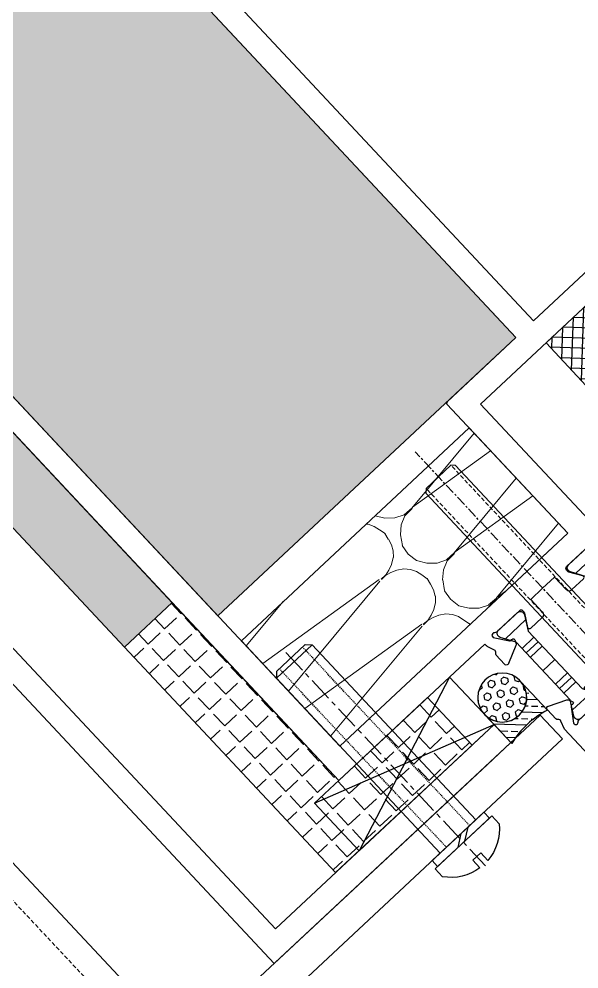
# Model space of a CAD drawing. Header units: millimetres. Extents: x -2069 to 10556, y -1036 to 8460.
# Drawn here: x 8324.3 to 8393, y 3040.3 to 3156.9 of the extents above; entities that cross this region are included whole.
import ezdxf

# ---------------------------------------------------------------- set-up
doc = ezdxf.new("R2010")
doc.units = ezdxf.units.MM
for name, pattern in [('CENTER', [2, 1.25, -0.25, 0.25, -0.25]), ('CENTER2', [28.575000000000003, 19.05, -3.175, 3.175, -3.175]), ('CONTINOUS', [0]), ('DASHED', [0.75, 0.5, -0.25]), ('HIDDEN', [0.375, 0.25, -0.125])]:
    doc.linetypes.add(name, pattern=pattern)
for name, color, linetype in [('01', 1, 'Continuous'), ('F-Alum', 4, 'Continuous'), ('F-Bolt', 32, 'Continuous'), ('F-dashed line', 8, 'DASHED'), ('F-Glazing', 8, 'Continuous'), ('F-Misc', 1, 'Continuous'), ('F-seslants', 8, 'Continuous'), ('F_MISC', 8, 'Continuous'), ('HAT', 155, 'Continuous'), ('Hatch', 8, 'Continuous'), ('INSUL', 173, 'Continuous'), ('中心线', 1, 'CENTER2'), ('虚线', 8, 'HIDDEN'), ('螺栓钉类', 241, 'Continuous')]:
    doc.layers.add(name, color=color, linetype=linetype)
pattern_1 = [(41.07656830190369, (-8890.144316150701, 83376.49519615722), (-1.806934286666033, 2.073038466519793), [2.000000000000001, -0.7500000000000008]), (131.0765683046491, (-8890.144316150701, 83376.49519615722), (-2.073038466519794, -1.806934286666034), [2, -0.7499999999999999])]

# ---------------------------------------------------------------- blocks, each defined once
blk = doc.blocks.new('*U157')
at = {"layer": 'INSUL', "lineweight": 0}
h = blk.add_hatch(dxfattribs=at)
h.set_pattern_fill('岩棉', color=256, scale=38.26433664380937, style=0, pattern_type=2)
h.set_pattern_definition([(171.78891, (20.39489449229732, 76.16425101564705), (-257.5961740230291, 38.26433759511215), [1.275805303300861, -266.6432697428999]), (146.908661, (21.5133093955414, 75.4354064717037), (-60.61086397834607, 38.2643371733451), [1.33494053972367, -279.0025433387078]), (132.32733, (22.34310099920162, 74.52435098309618), (-68.18722287685763, 76.5286729561002), [1.232305257474079, -257.5518164136774]), (114.796992, (22.84819139083001, 73.43108416718115), (-15.15271609800992, 38.26433641845778), [1.204304181204872, -125.2476379064537]), (91.62022409999996, (22.88426930327799, 72.15560640660196), (-7.576357789024652, 229.5860197520839), [1.275988206830019, -266.6814958152071]), (82.82482490000001, (19.16824623435267, 42.63740352482614), (53.03450429992737, 420.9077019470325), [29.75118677473265, -6217.99794331943]), (97.17517500000001, (26.67244857974264, 42.63740352482614), (-53.03450546353917, 420.907701800628), [29.75118677473265, -6217.99794331943]), (88.37977579999999, (22.95642512817395, 72.15560640660196), (7.576355129804842, 229.586019825413), [1.275988206830019, -266.6814958152071]), (65.203007, (22.99250304062193, 73.43108416718115), (15.15271607112167, 38.26433647495763), [1.204304181204872, -125.2476379064537]), (47.67266910000001, (23.49759381489368, 74.52435098309618), (68.1872226645069, 76.52867317331155), [1.232305257474079, -257.5518164136774]), (33.09133830000001, (24.32738541855391, 75.4354064717037), (60.61086340126396, 38.26433803573919), [1.33494053972367, -279.0025433387078]), (8.21108952, (25.44579993915462, 76.16425101564705), (257.5961741796436, 38.26433657324176), [1.275805303300861, -266.6432697428999]), (87.16616460000002, (19.13216832190468, 41.90855936352614), (7.576354644551309, 114.7930100469015), [0.7297368682738897, -152.5150069998164]), (103.901385, (19.31255788414459, 41.17971481958278), (-30.30543216327628, 114.7930097892164), [0.7508358234992862, -156.9247192533936]), (111.603615, (19.60118080108509, 40.45087027563943), (-7.576357990044856, 38.26433663090413), [0.7839118987375614, -40.37145417550867]), (122.761347, (20.07019366290885, 39.72202573169608), (-22.7290747295978, 38.26433624444493), [0.8667105662276349, -181.1425010713517]), (138.290552, (20.68351779188118, 39.17539213241687), (-45.45814782088753, 38.26433743038628), [0.8215685977154672, -171.7077975102659]), (152.003514, (21.36899774574947, 38.8109698604452), (-68.18722296108982, 38.26433611790507), [0.7763286725014913, -162.252722016351]), (166.477202, (22.12663352451373, 38.62875891578104), (-151.5271610470763, 38.26433787166776), [0.7792386753032531, -162.860880077233]), (167.070755, (22.92034721572597, 38.44654758847352), (-159.1035195923109, 38.26433657182905), [0.8143599793351399, -170.2012540479258]), (12.9292444, (22.92034721572597, 38.44654758847352), (159.1035196505519, 38.26433639746988), [0.8143599793351399, -170.2012540479258]), (13.52279750000001, (23.71406090693821, 38.62875891578104), (151.5271613809956, 38.26433654934383), [0.7792386753032527, -162.8608800772329]), (27.9964853, (24.47169668570247, 38.8109698604452), (75.76357989485055, 38.26433803814474), [0.7763286725014913, -162.252722016351]), (41.70944699999999, (25.15717702221412, 39.17539213241687), (45.45814747035386, 38.26433777960861), [0.8215685977154671, -171.7077975102659]), (57.23865219999999, (25.77050115118645, 39.72202573169608), (75.76357957862716, 114.7930105696206), [0.8667105662276346, -181.1425010713517]), (68.396384, (26.23951363036686, 40.45087027563943), (7.57635794635569, 38.26433678043747), [0.7839118987375616, -40.37145417550867]), (76.098615, (26.52813692995072, 41.17971481958278), (7.5763580762087, 38.26433645849885), [0.7508358234992859, -156.9247192533935]), (92.83383529999998, (26.70852649219063, 41.90855936352614), (-7.576357883778666, 114.7930098898651), [0.72973686827389, -152.5150069998164])])
h.paths.add_polyline_path([(0, 0), (17.70599057970483, 0), (17.70599057970483, 38.26433664380937), (0, 38.26433664380937)])
at = {"layer": 'INSUL'}
blk.add_lwpolyline([(0, 0), (17.70599057970483, 0), (17.70599057970483, 38.26433664380937), (0, 38.26433664380937)], close=True, dxfattribs=at)
blk = doc.blocks.new('qertqtwet')
at = {"layer": 'F-Glazing'}
h = blk.add_hatch(dxfattribs=at)
h.set_pattern_fill('ANSI37', color=256, angle=270.0000000000034, style=0)
h.set_pattern_definition([(315.0000000000033, (-29614.42304775224, -25731.69154979243), (1.122532015133579, 1.122532015133709), []), (45.00000000000334, (-29614.42304775224, -25731.69154979243), (-1.122532015133709, 1.122532015133579), [])])
h.paths.add_polyline_path([(-29820.57937317537, -22812.52878940574), (-29818.8122062625, -22812.52878940575), (-29818.8122062625, -22810.33161240899, 0.323428697050681), (-29824.22649746502, -22816.97082330404), (-29822.2096299913, -22816.97082330405, -0.1185157189850159), (-29821.23881053725, -22812.93261066923, -0.2818610536571748)])
h.paths.add_polyline_path([(-29822.2096299913, -22816.97082330405), (-29824.22649746502, -22816.97082330404, 0.3560576311528728), (-29818.8122062625, -22824.46540130571), (-29818.8122062625, -22821.41285720236), (-29820.57937317537, -22821.41285720236, -0.2818610536571745), (-29821.23881053725, -22821.00903593886, -0.1185157189850159)])
at = {"color": 8, "linetype": 'DASHED'}
for p, q in [((-29818.81220626278, -22814.88745477372, -46928.13187290396), (-29758.81220626278, -22814.88745477372, -46928.13187290396)), ((-29818.81220626278, -22814.88745477372, -46928.13187290396), (-29758.81220626278, -22814.88745477372, -46928.13187290396)), ((-29818.81220626278, -22819.05412144038, -46928.13187290396), (-29758.81220626278, -22819.05412144038, -46928.13187290396)), ((-29818.81220626278, -22819.05412144038, -46928.13187290396), (-29758.81220626278, -22819.05412144038, -46928.13187290396))]:
    blk.add_line(p, q, dxfattribs=at)
at = {"color": 8, "linetype": 'CENTER'}
blk.add_line((-29825.47887292947, -22816.97078810705, -46928.13187290396), (-29754.64553959612, -22816.97078810705, -46928.13187290396), dxfattribs=at)
blk.add_line((-29825.47887292947, -22816.97078810705, -46928.13187290396), (-29754.64553959612, -22816.97078810705, -46928.13187290396), dxfattribs=at)
blk.add_arc((-29816.92428280844, -22817.39850685732, -23464.06593645198), 7.314728437362906, 104.9572881810436, 255.0427118187282)
at = {"layer": 'F-Bolt', "elevation": -46928.13187290396}
blk.add_lwpolyline([(-29820.98789410364, -22820.49255707884, 0.2099352819367999), (-29819.32357117219, -22821.47078796239), (-29818.81220753584, -22821.47078810705), (-29818.81220498975, -22812.47078810705), (-29819.3235686261, -22812.47078796277, 0.2099352819368), (-29820.98789211101, -22813.44901790502, 0.1433843212667726), (-29822.08493336194, -22816.35715081947), (-29820.79994085657, -22816.35715118109), (-29820.79994120376, -22817.58442390836), (-29822.08493370902, -22817.58442354483, 0.1433843212667727)], format="xyb", close=True, dxfattribs=at)
blk.add_lwpolyline([(-29820.98789410364, -22820.49255707884, 0.2099352819367999), (-29819.32357117219, -22821.47078796239), (-29818.81220753584, -22821.47078810705), (-29818.81220498975, -22812.47078810705), (-29819.3235686261, -22812.47078796277, 0.2099352819368), (-29820.98789211101, -22813.44901790502, 0.1433843212667726), (-29822.08493336194, -22816.35715081947), (-29820.79994085657, -22816.35715118109), (-29820.79994120376, -22817.58442390836), (-29822.08493370902, -22817.58442354483, 0.1433843212667727)], format="xyb", close=True, dxfattribs=at)
blk.add_lwpolyline([(-29818.81220626278, -22819.47078810705), (-29759.22887292947, -22819.47078810705), (-29758.81220626278, -22819.05412144038), (-29758.81220626278, -22814.88745477372), (-29759.22887292947, -22814.47078810705), (-29818.81220626278, -22814.47078810705)], dxfattribs=at)
blk.add_lwpolyline([(-29818.81220626278, -22819.47078810705), (-29759.22887292947, -22819.47078810705), (-29758.81220626278, -22819.05412144038), (-29758.81220626278, -22814.88745477372), (-29759.22887292947, -22814.47078810705), (-29818.81220626278, -22814.47078810705)], dxfattribs=at)
blk = doc.blocks.new('A$C455C3A01')
at = {"layer": 'Hatch'}
h = blk.add_hatch(dxfattribs=at)
h.set_pattern_fill('M_SYNTHETIC-PISA', color=256, pattern_type=2)
h.set_pattern_definition([(90, (-9.900000006500932, 423.8302261678061), (-6, 3.673940397442059e-16), []), (90, (-9.150000006500932, 423.8302261678061), (-6, 3.673940397442059e-16), []), (90, (-8.400000006500932, 423.8302261678061), (-6, 3.673940397442059e-16), []), (90, (-6.150000006500932, 423.8302261678061), (-6, 3.673940397442059e-16), [])])
edge = h.paths.add_edge_path()
edge.add_arc((-6.87320508075617, -1.599999999999832), 0.5000000000000772, 270.0000000000381, 300.0000000000389, ccw=False)
edge.add_line((-6.873205080755838, -2.099999999999909), (-6.900000000000205, -2.099999999999909))
edge.add_arc((-6.900000000000205, -1.599999999999909), 0.5, 180, 270, ccw=False)
edge.add_line((-7.400000000000205, -1.599999999999909), (-7.400000000000205, 1.600000000000364))
edge.add_arc((-6.900000000000205, 1.600000000000364), 0.5, 90, 180, ccw=False)
edge.add_line((-6.900000000000205, 2.100000000000364), (-6.873205080757202, 2.099999999999909))
edge.add_arc((-6.873205080757574, 1.599999999999688), 0.5000000000002212, 59.999999999965496, 89.99999999995748, ccw=False)
edge.add_line((-6.623205080757202, 2.033012701891948), (-4.833974596215853, 1))
edge.add_line((-4.833974596215853, 1), (4.833974596215398, 1))
edge.add_line((4.833974596215398, 1), (6.623205080756748, 2.033012701891948))
edge.add_arc((6.87320508075709, 1.599999999999793), 0.5000000000001159, 90.00000000003928, 120.00000000003769, ccw=False)
edge.add_line((6.873205080756748, 2.099999999999909), (6.89999999999975, 2.100000000000364))
edge.add_arc((6.89999999999975, 1.600000000000364), 0.5, 0, 90, ccw=False)
edge.add_line((7.39999999999975, 1.600000000000364), (7.39999999999975, -1.599999999999909))
edge.add_arc((6.89999999999975, -1.599999999999909), 0.5, -90, 0, ccw=False)
edge.add_line((6.89999999999975, -2.099999999999909), (6.873205080755383, -2.099999999999909))
edge.add_arc((6.873205080755718, -1.599999999999822), 0.5000000000000873, 239.99999999996152, 269.99999999996163, ccw=False)
edge.add_line((6.623205080755383, -2.033012701891948), (4.833974596216308, -1))
edge.add_line((4.833974596216308, -1), (-4.833974596216308, -1))
edge.add_line((-4.833974596216308, -1), (-6.623205080755838, -2.033012701891948))
at = {"color": 0, "linetype": 'ByBlock'}
blk.add_lwpolyline([(-6.623205080755838, -2.033012701891948, -0.1316524975873993), (-6.873205080755838, -2.099999999999909), (-6.900000000000205, -2.099999999999909, -0.414213562373095), (-7.400000000000205, -1.599999999999909), (-7.400000000000205, 1.600000000000364, -0.414213562373095), (-6.900000000000205, 2.100000000000364), (-6.873205080757202, 2.099999999999909, -0.1316524975873601), (-6.623205080757202, 2.033012701891948), (-4.833974596215853, 1), (4.833974596215398, 1), (6.623205080756748, 2.033012701891948, -0.1316524975873888), (6.873205080756748, 2.099999999999909), (6.89999999999975, 2.100000000000364, -0.4142135623730949), (7.39999999999975, 1.600000000000364), (7.39999999999975, -1.599999999999909, -0.4142135623730951), (6.89999999999975, -2.099999999999909), (6.873205080755383, -2.099999999999909, -0.1316524975873966), (6.623205080755383, -2.033012701891948), (4.833974596216308, -1), (-4.833974596216308, -1)], format="xyb", close=True, dxfattribs=at)
blk = doc.blocks.new('*U80')
at = {"layer": 'HAT'}
h = blk.add_hatch(dxfattribs=at)
h.set_pattern_fill('ANSI33', color=256, scale=0.5)
h.set_pattern_definition([(45, (-42960.06277537793, -11922.42191400856), (-1.122532015133644, 1.122532015133644), []), (45, (-42958.94024287794, -11922.42191400856), (-1.122532015133644, 1.122532015133644), [0.79375, -0.396875])])
edge = h.paths.add_edge_path()
edge.add_arc((3, 11.082361000701), 11.48123361620425, 254.8530260690202, 285.14697393097975, ccw=False)
edge.add_line((0, -1.77635683940025e-15), (0, -4.746772359798344))
edge.add_arc((3, -4.902934290748822), 3.004061675245397, 2.979783772836811, 177.0202162271633, ccw=False)
edge.add_line((6, -4.746772359798344), (6, -1.77635683940025e-15))
h = blk.add_hatch(dxfattribs=at)
h.set_pattern_fill('HEX', color=256, scale=0.5)
h.set_pattern_definition([(0, (-42960.06277537793, -11922.42191400856), (0, 0.824889), [0.47625, -0.9525]), (120, (-42960.06277537793, -11922.42191400856), (-0.7143748293023419, -0.4124444999999998), [0.4762499999999993, -0.9524999999999986]), (59.99999999999999, (-42959.58652537793, -11922.42191400856), (-0.7143748293023418, 0.4124445000000001), [0.47625, -0.9525])])
edge = h.paths.add_edge_path()
edge.add_arc((3, -4.902934290748819), 3.004061675245397, 0, 360)
at = {"layer": '01'}
blk.add_lwpolyline([(6, -1.77635683940025e-15, -0.1329575385010826), (0, -1.77635683940025e-15), (0, -4.746772359798344, -0.9492999147649731), (6, -4.746772359798344)], format="xyb", close=True, dxfattribs=at)
blk.add_circle((3, -4.902934290748819), 3.004061675245397, dxfattribs=at)
blk = doc.blocks.new('*U81')
at = {"layer": '中心线', "color": 1, "linetype": 'CENTER', "ltscale": 2.357947691000002}
blk.add_line((-2.842170943040401e-14, 30.90048662063384), (2.842170943040401e-14, -4.956409502317115), dxfattribs=at)
at = {"layer": '虚线', "linetype": 'HIDDEN', "ltscale": 0.5}
for p, q in [((-1.948286311568523, 1.13686837721616e-13), (-1.94828631156858, 30.00000000000011)), ((1.948286311568523, 1.13686837721616e-13), (1.948286311568467, 30.00000000000011))]:
    blk.add_line(p, q, dxfattribs=at)
at = {"layer": '螺栓钉类', "color": 241, "linetype": 'Continuous'}
for p, q in [((-2.40807576862025, 30.00000000000011), (-2.999791744951636, 29.40828402366867)), ((2.99979174495158, 29.40828402366867), (-2.999791744951636, 29.40828402366867)), ((-2.999791744951636, 1.13686837721616e-13), (-2.999791744951636, 29.40828402366867)), ((2.408075768620193, 30.00000000000011), (-2.408075768620307, 30)), ((2.408075768620193, 30.00000000000011), (2.99979174495158, 29.40828402366867)), ((2.999791744951636, 1.13686837721616e-13), (2.99979174495158, 29.40828402366867)), ((-0.9100693464279175, -1), (0.5333063006401062, 0)), ((0.2446311712265015, -1), (1.688006818294525, 0))]:
    blk.add_line(p, q, dxfattribs=at)
blk.add_lwpolyline([(4.350000023841858, 0), (4.350000023841858, -1), (-4.350000023841858, -1), (-4.350000023841858, 0)], close=True, dxfattribs=at)
blk.add_lwpolyline([(-4.75, -1), (4.75, -1), (4.75, -2.319999992847443, -0.2072557309237045), (0.6600000262260437, -4.663157165050507), (0.6600000262260437, -3.379999995231628), (-0.6600000262260437, -3.379999995231628), (-0.6600000262260437, -4.663157165050507, -0.2072557309237047), (-4.75, -2.319999992847443)], format="xyb", close=True, dxfattribs=at)
blk = doc.blocks.new('*U82')
at = {"layer": 'F-Misc'}
blk.add_lwpolyline([(0, -8), (0, 0), (-22.6862628114484, 0), (-22.6862628114484, -8)], close=True, dxfattribs=at)
for points in [[(0, -8), (-22.6862628114484, 0)], [(-22.6862628114484, -8), (0, 0)]]:
    blk.add_lwpolyline(points, dxfattribs=at)
blk = doc.blocks.new('*U168')
at = {"layer": 'INSUL', "lineweight": 0}
h = blk.add_hatch(dxfattribs=at)
h.set_pattern_fill('岩棉', color=256, scale=50, style=0, pattern_type=2)
h.set_pattern_definition([(171.78891, (26.650004, 99.5238095), (-336.6008620780631, 50.00000124306714), [1.6670945, -348.4227]), (146.908661, (28.1114365, 98.5714285), (-79.20020219160399, 50.00000069194422), [1.7443665, -364.57256]), (132.32733, (29.195725, 97.3809525), (-89.10022864317625, 99.9999995668048), [1.610253, -336.5429]), (114.796992, (29.8557265, 95.952381), (-19.80005068304433, 49.99999970553313), [1.573664, -163.66106]), (91.62022409999996, (29.9028695, 94.28571450000001), (-9.900025001805957, 299.9999998552539), [1.6673335, -348.47265]), (82.82482490000001, (25.047143, 55.7142855), (69.30017472092726, 549.999998517065), [38.87586899999999, -8125.0565]), (97.17517500000001, (34.8528825, 55.7142855), (-69.30017624141853, 549.9999983257582), [38.87586899999999, -8125.0565]), (88.37977579999999, (29.9971555, 94.28571450000001), (9.900021527004037, 299.9999999510729), [1.6673335, -348.47265]), (65.203007, (30.0442985, 95.952381), (19.80005064790947, 49.99999977936148), [1.573664, -163.66106]), (47.67266910000001, (30.7043005, 97.3809525), (89.1002283656976, 99.99999985063482), [1.610253, -336.5429]), (33.09133830000001, (31.788589, 98.5714285), (79.20020143753092, 50.00000181883439), [1.7443665, -364.57256]), (8.211089519999998, (33.250021, 99.5238095), (336.6008622827113, 49.99999990778933), [1.6670945, -348.4227]), (87.16616460000002, (25, 54.761905), (9.900020892923356, 150.0000001508891), [0.9535469999999998, -199.2913249999999]), (103.901385, (25.235715, 53.809524), (-39.60010132330267, 149.9999998141721), [0.981117, -205.053495]), (111.603615, (25.6128585, 52.85714299999999), (-9.900025264479012, 49.99999998313673), [1.0243375, -52.75336999999999]), (122.761347, (26.2257175, 51.90476200000001), (-29.70007678582747, 49.99999947815058), [1.1325305, -236.698865]), (138.290552, (27.027148, 51.190476), (-59.40015143087815, 50.00000102781988), [1.0735435, -224.37054]), (152.003514, (27.9228645, 50.7142855), (-89.10022875324242, 49.99999931280099), [1.0144285, -212.0155950000001]), (166.477202, (28.912867, 50.47619049999999), (-198.0005069179623, 50.00000160444229), [1.018231, -212.810275]), (167.070755, (29.9500125, 50.238095), (-207.9005329079077, 49.99999990594333), [1.064124, -222.40194]), (12.9292444, (29.9500125, 50.238095), (207.9005329840112, 49.99999967810825), [1.064124, -222.40194]), (13.5227975, (30.987158, 50.47619049999999), (198.0005073542946, 49.99999987656191), [1.018231, -212.810275]), (27.99648529999999, (31.9771605, 50.7142855), (99.00025263747521, 50.00000182197773), [1.0144285, -212.015595]), (41.70944699999999, (32.87287749999999, 51.190476), (59.4001509728359, 50.00000148414861), [1.0735435, -224.3705399999999]), (57.23865219999999, (33.674308, 51.90476200000001), (99.00025222426618, 150.000000833926), [1.1325305, -236.6988649999999]), (68.396384, (34.2871665, 52.85714299999999), (9.90002520739039, 50.00000017853192), [1.0243375, -52.75337]), (76.098615, (34.6643105, 53.809524), (9.900025377069287, 49.99999975785479), [0.9811169999999998, -205.0534949999999]), (92.83383529999998, (34.9000255, 54.761905), (-9.900025125621006, 149.9999999456897), [0.9535470000000003, -199.291325])])
h.paths.add_polyline_path([(0, 0), (174.3581939280276, 0), (174.3581939280276, 50), (0, 50)])
at = {"layer": 'INSUL'}
blk.add_lwpolyline([(0, 0), (174.3581939280276, 0), (174.3581939280276, 50), (0, 50)], close=True, dxfattribs=at)
blk = doc.blocks.new('A$C5137bee4')
at = {"layer": 'F-seslants', "extrusion": (-6.648281176918325e-06, 2.170817599579636e-06, 0.9999999999755441)}
h = blk.add_hatch(dxfattribs=at)
h.set_pattern_fill('ANSI37', color=256, scale=9.999999999999996, angle=41.07656830007578)
h.set_pattern_definition([(86.07656830007575, (-8215.88795997624, 60340.32728360936), (-1.247070474814006, 0.08552912280138819), []), (176.0765683000757, (-8215.88795997624, 60340.32728360936), (-0.08552912280138901, -1.247070474814005), [])])
h.paths.add_polyline_path([(593.6284055041197, -471.9610078596309), (581.5670907894482, -482.4740800725854), (586.823626833745, -488.504737358584), (598.8849415484092, -477.9916651456733)])
at = {"layer": 'Hatch', "extrusion": (-6.648281176918325e-06, 2.170817599579636e-06, 0.9999999999755441)}
h = blk.add_hatch(dxfattribs=at)
h.set_pattern_fill('ANGLE', color=256, scale=9.999999999999998, angle=41.07656830187966)
h.set_pattern_definition(pattern_1)
h.paths.add_polyline_path([(424.7063174142622, -333.9543823987624), (429.9983400475703, -340.0257523238542), (421.1871877223839, -347.7230563912599), (429.9834819288462, -392.7077005285687), (534.6255530949365, -512.760214869035), (528.5947584864934, -518.0168480597354), (422.5436567522147, -396.3472821773612), (412.458086523462, -344.7192106582806)])
h = blk.add_hatch(dxfattribs=at)
h.set_pattern_fill('ANGLE', color=256, scale=9.999999999999998, angle=41.07656830187966)
h.set_pattern_definition(pattern_1)
h.paths.add_polyline_path([(528.5949018622878, -518.0167344701331), (553.5102623063531, -546.6013613406835), (570.792813011185, -531.5302477594671), (565.5362769045196, -525.499590402309), (554.2843838224235, -535.3141669111212), (534.6255600485256, -512.7601974267309)])
at = {"layer": 'F-Alum', "extrusion": (-3.416720072485956e-06, 4.349269326590997e-06, 0.9999999999847051), "elevation": 0.002302886720054457, "flags": 128}
blk.add_lwpolyline([(59.06923324399477, -22.12425963437513), (532.7199695542143, -565.5285674783355)], dxfattribs=at)
at = {"layer": 'F-Alum', "extrusion": (-6.648281176918323e-06, 2.170817599579635e-06, 0.999999999975544)}
for points, elevation in [([(587.8094423937216, -506.4098282157379), (587.8094423937216, -506.4098282157379), (573.258558622909, -489.716091567948), (624.9983405497431, -444.6178551789654, 0.4142135629107179), (625.0951057088448, -443.2069559949286), (489.7655828023187, -287.9476810411833), (421.1871875482174, -347.7230555004415)], 0.001918172150049758), ([(577.8723344209496, -481.7148930809801), (569.1766266145836, -489.2943816589155, 0.4142135623737295), (569.1572735825688, -489.5765614954788), (583.4195641126413, -505.9392356609173), (554.5746778569353, -531.0814704656245), (432.7757135096614, -391.3458943700319), (424.460600674461, -348.8494985537488), (488.7214551524684, -292.8374456005478, -0.4142135618083592), (490.1323543339011, -292.9342107595078), (501.7066803355362, -306.213068352891), (503.7060404679627, -315.3555752283455), (518.936345421386, -332.8288302794828), (479.0727620156708, -367.5753515133057), (479.2720669324767, -368.5939475083991), (577.872332356564, -481.7148953645544)], 0.001918172150049729), ([(419.7890746672158, -408.5586006528941), (545.8965642309971, -553.2377261883628), (573.5738628557712, -529.1131832039802), (575.5450825959796, -531.3746799561803), (572.5329385107856, -534.0001715863852), (572.5329385107856, -534.0001715863852), (545.6062706482257, -557.4704043010781), (417.1752597316842, -410.1255955099846, -0.1317235220179792), (416.9476669721123, -409.6603750776483), (404.7740669158653, -347.3841834109966), (435.1098813777664, -320.9424052452973), (437.0810824177006, -323.2039017542768), (408.050522588832, -348.5079734147087), (419.7890746672158, -408.5586006528941)], 0.001918172150049829), ([(580.1338289403111, -479.7436944103948), (482.9141880697287, -368.2066931889379), (520.9075459070223, -335.0903272716301), (537.3716613598857, -353.979094724366), (545.3392193357734, -356.2712982438652), (620.8624072681154, -442.9166594866819, -0.4142135629305874), (620.7656421089773, -444.3275586707176), (580.1338287004746, -479.7436941352326)], 0.001918172150049761), ([(577.8723330109636, -481.7148961153166), (569.1766275090534, -489.2943826846218, 0.4142135623737295), (569.1572744770232, -489.5765625211557), (583.4195639618462, -505.9392354878957)], 0.00191817215004958), ([(580.1032423016389, -512.579904614573), (581.6107119117461, -511.2659403209842), (582.9742612273222, -512.8302972554558, 0.4142135623730951), (583.6797108188102, -512.8786798335682), (585.1596798875948, -511.5886859928727, 0.4142139999991469), (585.1790329188303, -511.3065061562381, 0.1378520000003556), (585.0885006802176, -511.2472054866228), (583.3920283853482, -510.7114007913618, -0.1378520000001151), (583.2562297781259, -510.6224498053768), (583.111066722552, -510.4559088302613, -0.4142139999998129), (583.1400962694777, -510.0326390753147), (586.0444506006553, -507.5011002225713, 0.2134220000000366), (586.1473058984849, -507.278792353382, -0.2134220000006896), (586.2501611963309, -507.0564844841915, -0.5206607007358245), (586.7272430202498, -507.1748316249197), (586.9532047201029, -509.1921668332311, -0.2679490000006816), (586.8731062960824, -509.3754269413436), (586.7322145897291, -509.4792672634609, 0.2679490000005901), (586.6521162587699, -509.6625273351055, 0.0655429999996988), (586.6646507080417, -509.7132108772174, 0.1989120000004778), (586.770774923432, -509.8235246450166), (587.2421422502734, -510.0295474738779, 0.1763269999993696), (587.4469473825408, -510.0424648281593), (589.7250122154386, -509.3723800731925, 0.02182000000013751), (589.7497741182312, -509.3639065058777, 0.4142139999995563), (589.9196884821065, -508.9751532306924, 0.0874890000002171), (589.8654189620693, -508.8862142733073), (588.8727159914815, -507.7598595345105, 0.2637250000000688), (588.5930491768202, -507.6632289173056, -0.3595079999993098), (588.2591127125485, -507.4776592861363), (587.898082675398, -506.5559959620035, 0.086106092567218), (587.8094423944383, -506.4098282148951), (587.8094423944383, -506.4098282148951)], 0.001918717803122245), ([(580.103242300854, -512.5799046153006), (581.6107119109312, -511.2659403216977), (582.9742612265301, -512.8302972561249, 0.4142135623730951), (583.6797108179944, -512.8786798342815), (585.1596798867581, -511.5886859935857, 0.4142139999991469), (585.1790329180154, -511.3065061569948, 0.1378520000003556), (585.0885006793809, -511.2472054873795), (583.3920283845197, -510.7114007920892, -0.1378520000001151), (583.2562297772828, -510.6224498061039), (583.1110667216852, -510.4559088309595, -0.4142139999998129), (583.1400962686419, -510.0326390760423), (586.0444505998258, -507.5011002232846, 0.2134220000000366), (586.1473058976482, -507.2787923541092, -0.2134220000006896), (586.2501611955305, -507.0564844849191, -0.5206607007358245), (586.7272430194631, -507.1748316256177), (586.9532047192807, -509.1921668339441, -0.2679490000006816), (586.8731062952756, -509.3754269420423), (586.7322145889005, -509.4792672642029, 0.2679490000005901), (586.6521162579841, -509.662527335804, 0.0655429999996988), (586.664650707204, -509.7132108779159, 0.1989120000004778), (586.7707749226234, -509.8235246457439), (587.2421422494231, -510.0295474745621, 0.1763269999993696), (587.4469473816904, -510.0424648288437), (589.7250122146382, -509.3723800738766, 0.02182000000013751), (589.7497741174172, -509.3639065066196, 0.4142139999995563), (589.9196884812843, -508.9751532314202, 0.0874890000002171), (589.8654189612535, -508.8862142740201), (588.8727159906657, -507.7598595352235, 0.2637250000000688), (588.5930491760116, -507.6632289180473, -0.3595079999993098), (588.25911271177, -507.4776592868782), (587.8980826746049, -506.5559959626877, 0.086106092567218), (587.8094423936016, -506.4098282155936), (587.8094423936016, -506.4098282155936)], 0.001918717803122404), ([(633.5622835472421, -531.391697758171), (633.5622835471767, -531.3916977581273), (615.47031146976, -547.1613060711501), (615.47031146976, -547.161306071063), (538.2480862812847, -614.4709525680611), (538.2480862843115, -614.4709525684535), (540.5095941838343, -612.4997416034945), (540.5095941809958, -612.4997416010207), (538.2480862814239, -614.4709525659506), (534.472329603527, -610.1391465355257), (535.2261617734299, -609.4820795224639, 1), (533.9120277472947, -607.9744151827123), (532.4043634075033, -609.2885492087632), (530.8881603049063, -607.549057418575), (530.1343281350688, -608.20612443155), (538.0545559676004, -617.2927509339802), (618.292109835674, -547.3548363848062), (618.292109835593, -547.3548363848207), (633.3687532334698, -534.2134961239444), (633.3687532335134, -534.2134961239733), (651.1293814337523, -518.7326989554882), (643.2091536008631, -509.6460724527657), (642.4553214310486, -510.3031394659008), (643.9715245336255, -512.0426312561475), (642.463860193825, -513.3567652821977, 1), (643.7779942199459, -514.8644296219641), (644.5318263898359, -514.2073626089611), (648.307583066947, -518.5391686384404), (646.0460865582041, -520.5103696786883), (646.0460865606561, -520.5103696807549), (648.3075830693772, -518.5391686405068), (648.3075830678929, -518.5391686417873), (633.5622835472421, -531.391697758171)], 0.001918172150049707), ([(580.1032423016389, -512.579904614573), (578.5957726916782, -513.8938689082055), (579.9593220072688, -515.4582258426631, -0.4142135623730951), (579.9109394290477, -516.1636754341275), (578.4309703602777, -517.453669274793, -0.4142139999991469), (578.1487905236853, -517.4343162435401, -0.1378520000003556), (578.1024051092093, -517.3365356270375), (577.8032297917827, -515.5827970352359, 0.1378520000001151), (577.7336517222922, -515.4361258660308), (577.5884886667773, -515.2695848909598, 0.4142139999998129), (577.1652189118741, -515.2405553440714), (574.2608645807112, -517.772094196772, -0.2134220000000366), (574.0265958801932, -517.8436356320177, 0.2134220000006896), (573.7923271796442, -517.9151770673071, 0.5206607007358245), (573.8444321615168, -518.4039491853354), (575.8120284408346, -518.9032135584014, 0.2679490000006816), (576.0045081016026, -518.8488848831371), (576.1266114795692, -518.7234893070012, -0.2679490000005901), (576.3190910914547, -518.6691607190326, -0.0655429999996988), (576.3675887817022, -518.68849741713, -0.1989120000004778), (576.4623809251686, -518.8086886231939), (576.6021208210432, -519.3037697521553, -0.1763269999993696), (576.586956022791, -519.5084207457162), (575.6121307973431, -521.6736710179495, -0.02182000000013751), (575.6003559316875, -521.6970442015987, -0.4142139999995563), (575.1920450379454, -521.8122926899765, -0.0874890000002171), (575.1113480540622, -521.7463888529994), (574.1310695794897, -520.6092044802281, -0.2637250000000688), (574.0735255206133, -520.3189637444809, 0.3595079999993098), (573.9352844395622, -519.9628190356074), (573.0715410493185, -519.479338605122, -0.086106092567218), (572.9388436355658, -519.3715726266424), (572.7816959194474, -519.1912499607608)], 0.001918717803122159), ([(580.103242300854, -512.5799046153006), (578.5957726908551, -513.8938689089188), (579.9593220064676, -515.4582258433613, -0.4142135623730951), (579.9109394282328, -516.1636754348115), (578.430970359441, -517.4536692755499, -0.4142139999991469), (578.1487905228704, -517.4343162442675, -0.1378520000003556), (578.1024051083853, -517.3365356277505), (577.8032297909759, -515.5827970359637, 0.1378520000001151), (577.7336517214627, -515.4361258667582), (577.5884886659123, -515.2695848916583, 0.4142139999998129), (577.1652189110083, -515.2405553447696), (574.2608645798454, -517.7720941974702, -0.2134220000000366), (574.0265958793628, -517.8436356327744, 0.2134220000006896), (573.7923271787993, -517.91517706802, 0.5206607007358245), (573.8444321606864, -518.4039491860341), (575.8120284400115, -518.9032135590999, 0.2679490000006816), (576.0045081007731, -518.8488848838351), (576.1266114787315, -518.7234893076997, -0.2679490000005901), (576.319091090647, -518.6691607197165, -0.0655429999996988), (576.3675887808864, -518.6884974178721, -0.1989120000004778), (576.4623809243183, -518.8086886239215), (576.602120820221, -519.3037697528683, -0.1763269999993696), (576.5869560219907, -519.508420746429), (575.6121307965, -521.6736710187064, -0.02182000000013751), (575.6003559308872, -521.6970442022827, -0.4142139999995563), (575.1920450370941, -521.8122926906605, -0.0874890000002171), (575.1113480532628, -521.7463888536399), (574.1310695786466, -520.6092044809409, -0.2637250000000688), (574.0735255197911, -520.3189637451942, 0.3595079999993098), (573.9352844387182, -519.9628190363638), (573.0715410484745, -519.4793386058499, -0.086106092567218), (572.9388436347309, -519.3715726273412), (572.7816959186252, -519.1912499614739)], 0.00191871780312226)]:
    blk.add_lwpolyline(points, format="xyb", dxfattribs=dict(at, elevation=elevation))
for points, elevation in [([(421.1871877223965, -347.723056391237), (429.983481928843, -392.7077005285499), (539.7924914211951, -518.6880795394841)], 0.00191817215004985), ([(573.0719902289104, -514.9585512490393), (573.0766107249987, -514.9545238591762), (583.4195639626574, -505.9392354871545), (583.4195639626574, -505.9392354871545)], 0.00191871780312231), ([(573.0719902280882, -514.9585512497378), (573.0766107241847, -514.954523859962), (583.4195639618571, -505.9392354878676), (583.4195639618571, -505.9392354878676)], 0.001918717803122028), ([(539.7924912355136, -518.6880793650503), (539.7924912606511, -518.6880793553582), (554.2843824751942, -535.3141680853414), (572.7816950033998, -519.1912489114063)], 0.001918172150049658), ([(532.2699556895092, -609.0247741516904), (532.2533475963631, -609.0392503582661), (530.6510239011352, -607.200955141503), (596.6778366000048, -549.6496295756242), (595.3636997071286, -548.1419602317457), (596.8713647873577, -546.8278270552496), (598.1854979639512, -548.3354921354753), (613.0720660450462, -535.3598113339079)], 0.00191817215004966)]:
    blk.add_lwpolyline(points, dxfattribs=dict(at, elevation=elevation))
at = {"layer": 'F-Alum', "linetype": 'CONTINOUS', "ltscale": 15555, "extrusion": (-6.648281176918323e-06, 2.170817599579635e-06, 0.999999999975544), "elevation": 0.001918172150049651}
blk.add_lwpolyline([(530.6510239011352, -607.200955141503), (532.1792021843249, -608.9541856757676, 0.414213562373095), (532.6024719392508, -608.9832152228155), (533.846321046065, -607.8990319656378, -1), (535.2918684746995, -609.5574627394508), (534.6134195218203, -610.1488230511881), (535.6358616615369, -611.3218385297973, 0.1428492727586986), (535.77728481615, -611.412505536138), (539.140416761126, -613.1938591180873, 0.2840790438404123), (539.6591496120544, -613.1083639040943), (540.2648116856737, -612.5804472331267, 0.5575365158333588), (540.2094780208449, -612.2447162795328), (539.3506820689694, -611.6610771325969), (536.9899734225684, -605.3045054212296, -0.2963790067032196), (537.1393070605932, -604.7804737621929), (606.9649641164774, -543.9179399364688), (606.993993663475, -543.4946701815521), (607.417263418409, -543.5236997286436), (638.8592180791333, -516.1177703144011, -0.2963790067036685), (639.3987308765402, -516.0413788450636), (645.3734850296071, -519.2478195578037), (645.8344114002432, -520.1782560261548, 0.5575365158333588), (646.1594442611811, -520.2789075386014), (646.7651063348858, -519.7509908676043, 0.2840790438404123), (646.9206214740788, -519.2487874787647), (645.6151021392883, -515.6739453382705, 0.1428492727586986), (645.544592013812, -515.5214680057926), (644.5221498741383, -514.3484525272427), (643.8437009211791, -514.9398128389658, -1), (642.3981534925235, -513.2813820652264), (643.642002599335, -512.1971988080784, 0.414213562373095), (643.6710321463727, -511.773929053175), (643.6710321463727, -511.773929053175)], format="xyb", dxfattribs=at)
at = {"layer": 'F-Alum', "extrusion": (-6.648281176918323e-06, 2.170817599579635e-06, 0.999999999975544), "elevation": 0.001918172150049726}
blk.add_lwpolyline([(605.6244199126986, -541.8514538944709), (598.1854987296148, -548.3354914681104), (582.1638394759314, -529.9543612270644), (581.7711692004339, -528.951924437422, 0.3595079999969891), (581.4372327361841, -528.7663548062084, -0.2637250000009912), (581.1575659215736, -528.6697241891346), (580.1648629509785, -527.5433694502793, -0.08748900000020804), (580.1105934309613, -527.4544304929525, -0.4142140000096972), (580.2805077947929, -527.0656772177236, -0.02181999999955182), (580.3052696975947, -527.057203650423), (582.5833345304052, -526.3871188954417, -0.1763270000030645), (582.7881396628171, -526.4000362497811), (583.2595069896195, -526.606059078599, -0.1989119999914122), (583.3656312049634, -526.7163728463845, -0.06554299999945595), (583.3781656542543, -526.7670563884234, -0.2679490000022325), (583.2980673232805, -526.9503164600394), (583.1571756169718, -527.0541567822586, 0.267948999996922), (583.0770771929231, -527.237416890341), (583.3030388927261, -529.2547520986819, 0.5206607007311933), (583.780120716636, -529.3730992393513, 0.2134219999978007), (583.8829760145757, -529.150791370132, -0.2134220000036281), (583.985831312458, -528.9284835009865), (586.8901856435901, -526.396944648272, 0.414214000006558), (586.9192151904203, -525.9736748932968), (586.7740521348628, -525.8071339181955, 0.1378520000000337), (586.6382535277642, -525.7181829322546), (584.9417812327629, -525.182378236876, -0.137851999999961), (584.8512489941365, -525.1230775672911, -0.41421400000608), (584.8706020254511, -524.8408977307575), (586.3505710942676, -523.5509038900185, -0.414213562373095), (587.0560206857247, -523.5992864681746), (588.5994244557004, -525.3699847212872), (591.6303515890173, -522.728120498428), (590.0869478190425, -520.9574222453294, -0.4142135623746534), (590.1353303972454, -520.2519726538937), (591.6152994659456, -518.9619788131555, -0.4142139999915234), (591.8974793025369, -518.981331844424, -0.1378519999968015), (591.9438647170149, -519.0791124608104), (592.2430400345551, -520.8328510527718, 0.1378519999996694), (592.3126181039573, -520.9795222218883), (592.4577811595251, -521.1460631970336, 0.4142139999933001), (592.8810509144589, -521.1750927439646), (595.7854052456266, -518.64355389125, -0.2134220000014415), (596.0196739461182, -518.5720124559031, 0.2134220000027375), (596.2539426466736, -518.5004710206572, 0.5206607007260496), (596.2018376647209, -518.0116989027015), (594.2342413854594, -517.5124345295758, 0.2679490000005528), (594.041761724686, -517.5667632048265), (593.919658346735, -517.6921587809916, -0.2679490000020771), (593.7271787348177, -517.7464873689889, -0.06554300000006809), (593.6786810446291, -517.7271506707616, -0.1989119999981508), (593.5838889011127, -517.6069594647696), (593.44414900523, -517.1118783358527, -0.176326999998284), (593.4593138034685, -516.9072273422468), (594.4341390290183, -514.7419770700867, -0.02182000000030324), (594.4459138946457, -514.7186038864231, -0.414214000003529), (594.8542247883288, -514.603355398001, -0.08748899999878039), (594.9349217722047, -514.6692592349935), (595.9152002468253, -515.8064436077934, -0.2637250000033299), (595.9727443056115, -516.0966843434979, 0.3595080000004977), (596.1109853867464, -516.4528290523848), (596.9747287769683, -516.9363094828705, -0.08610609256696022), (597.1074261907147, -517.0440754613503), (613.0720638185095, -535.3598132745659)], format="xyb", close=True, dxfattribs=at)
at = {"layer": 'F-Alum', "extrusion": (-6.648281176918323e-06, 2.170817599579635e-06, 0.999999999975544), "elevation": 0.001918172150049587}
blk.add_lwpolyline([(534.2921151565407, -567.3322388607194), (552.4678239881165, -588.1846538346778), (555.4831526667896, -585.556385781455), (539.935711888444, -567.7192994861265), (581.8842212405657, -531.1554821519404), (579.2559531873574, -528.1401534732383)], close=True, dxfattribs=at)
at = {"layer": 'F-dashed line', "extrusion": (-3.416720072485956e-06, 4.349269326590997e-06, 0.9999999999847051), "elevation": 0.002302886720054309, "flags": 128}
blk.add_lwpolyline([(56.69084294912182, -24.19735009533153), (530.3415792842952, -567.601657967887)], dxfattribs=at)
at = {"layer": 'F-seslants', "extrusion": (-6.648281176918323e-06, 2.170817599579635e-06, 0.999999999975544), "elevation": 0.001918496368798053}
blk.add_lwpolyline([(593.6284055041159, -471.9610078596108), (581.5670907894724, -482.474080072561), (586.8236268337406, -488.5047373585888), (598.8849415484258, -477.9916651456673)], close=True, dxfattribs=at)
at = {"layer": 'Hatch', "extrusion": (-6.648281176918323e-06, 2.170817599579635e-06, 0.999999999975544)}
for points, elevation in [([(424.7063174142703, -333.9543823987657), (429.9983400475948, -340.0257523238428), (421.1871877223965, -347.723056391237), (429.983481928843, -392.7077005285499), (534.6255530949486, -512.7602148690223), (528.5947584865072, -518.0168480597206), (422.5436567522233, -396.3472821773651), (412.4580865234722, -344.7192106582793), (424.7063174142703, -333.9543823987657), (424.7063174142703, -333.9543823987657), (424.7063174142703, -333.9543823987657), (424.7063174142703, -333.9543823987657)], 0.001918172150049848), ([(528.5949018622924, -518.0167344701338), (553.5102623063605, -546.6013613406639), (570.7928130111985, -531.5302477594554), (565.5362769045337, -525.4995904022983), (554.2843838224469, -535.3141669110892), (534.6255600485522, -512.7601974267332), (528.5949018622924, -518.0167344701338)], 0.001918172150049765)]:
    blk.add_lwpolyline(points, dxfattribs=dict(at, elevation=elevation))
at = {"layer": 'F_MISC', "ltscale": 18000, "extrusion": (-7.489663685865894e-06, 2.930290021687804e-06, 0.9999999999676592), "zscale": -1, "rotation": 131.076568140217}
for name, p in [('*U168', (577.8723353175355, -481.7148941068709, 0.001066435540485487)), ('*U157', (583.4195639650547, -505.9392354871724, 0.001043591889988794))]:
    blk.add_blockref(name, p, dxfattribs=at)
at = {"layer": 'F_MISC', "extrusion": (-6.648281176918315e-06, 2.170817599579635e-06, 0.999999999975544), "rotation": 131.0765683000712}
blk.add_blockref('qertqtwet', (-36185.8977203852, 6942.411296411642, 46928.13379107616), dxfattribs=at)
at = {"layer": 'F_MISC', "extrusion": (-5.723695043973704e-06, 2.976719860157627e-06, 0.9999999999791892), "rotation": 131.0765683330002}
for p in [(589.4549442618531, -514.3449009035642, 0.002048662317144278), (580.5757125730512, -522.0843560250519, 0.002034215458275586)]:
    blk.add_blockref('A$C455C3A01', p, dxfattribs=at)
at = {"layer": 'F_MISC', "extrusion": (-6.648281176918325e-06, 2.170817599579637e-06, 0.999999999975544), "rotation": 41.07656827954649}
blk.add_blockref('*U81', (568.6632175561754, -542.679380644521, 0.001918172168054027), dxfattribs=at)
at = {"layer": 'F_MISC', "extrusion": (6.648288774815803e-06, -2.170826316442649e-06, -0.9999999999755439), "zscale": -1, "rotation": 138.9234317204538}
blk.add_blockref('*U80', (-575.6450350252081, -531.4893522120584, -0.001918163163201261), dxfattribs=at)
at = {"layer": 'F_MISC', "extrusion": (6.648281176918321e-06, -2.17081759957964e-06, -0.999999999975544), "zscale": -1, "rotation": 138.9234317410291}
blk.add_blockref('*U82', (-573.5738594979604, -529.1131793516953, -0.001918172168053988), dxfattribs=at)

msp = doc.modelspace()

# ---------------------------------------------------------------- block references
at = {"extrusion": (1.186090389385885e-07, -6.830527908030977e-06, 0.999999999976665), "rotation": 1.989630818855079}
msp.add_blockref('A$C5137bee4', (7790.942902875848, 3579.184607531015, -0.02813664097714732), dxfattribs=at)

doc.saveas('drawing.dxf')
